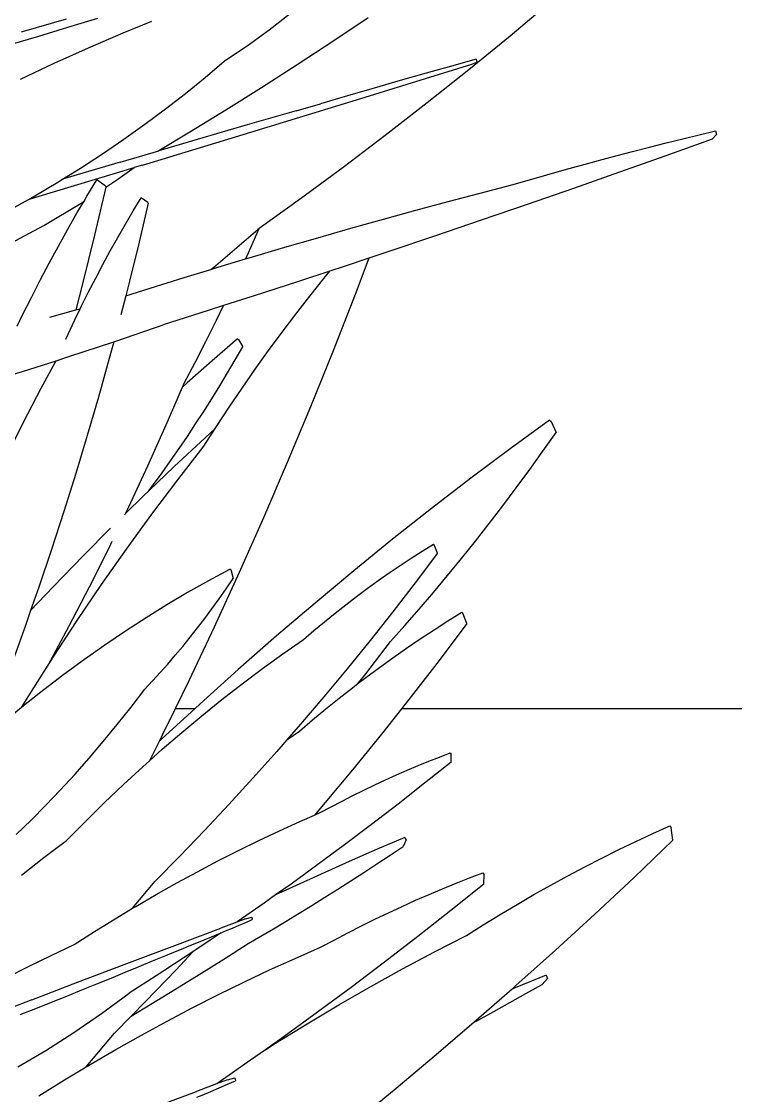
# Model space of a CAD drawing. Header units: metres. Extents: x 244.4 to 340.3, y -4.1 to 64.3.
# Drawn here: x 251.034 to 251.407, y 7.587 to 8.149 of the extents above; entities that cross this region are included whole.
import ezdxf

# ---------------------------------------------------------------- set-up
doc = ezdxf.new("R2010")
doc.units = ezdxf.units.M
doc.layers.add('Edges', color=7, linetype='Continuous')

# ---------------------------------------------------------------- blocks, each defined once
blk = doc.blocks.new('Novo+Sobrado2m fr')
for p, q in [((-4.27785, -1.05813), (-4.29925, -1.07608)), ((-4.53029, -1.07149), (-4.51475, -1.06677)), ((-4.4195, -1.0685), (-4.41399, -1.06415)), ((-4.37347, -1.06644), (-4.3919, -1.0789)), ((-4.53119, -1.06718), (-4.55481, -1.07407)), ((-4.54555, -1.07607), (-4.53029, -1.07149)), ((-4.48672, -1.06837), (-4.50168, -1.07461)), ((-4.42512, -1.07279), (-4.4195, -1.0685)), ((-4.56049, -1.08051), (-4.54555, -1.07607)), ((-4.50168, -1.07461), (-4.51977, -1.08244)), ((-4.4367, -1.08116), (-4.43085, -1.07701)), ((-4.43085, -1.07701), (-4.42512, -1.07279)), ((-4.29925, -1.07608), (-4.32082, -1.09372)), ((-4.51977, -1.08244), (-4.53763, -1.09046)), ((-4.44265, -1.08524), (-4.4367, -1.08116)), ((-4.3919, -1.0789), (-4.41043, -1.09113)), ((-4.45864, -1.0977), (-4.44871, -1.08925)), ((-4.44871, -1.08925), (-4.44265, -1.08524)), ((-4.31694, -1.08807), (-4.3299, -1.09173)), ((-4.31694, -1.08807), (-4.31663, -1.08965)), ((-4.53763, -1.09046), (-4.55524, -1.09868)), ((-4.41043, -1.09113), (-4.42906, -1.10311)), ((-4.37728, -1.1087), (-4.31913, -1.09072)), ((-4.3299, -1.09173), (-4.34311, -1.09549)), ((-4.32082, -1.09372), (-4.34256, -1.11105)), ((-4.31913, -1.09072), (-4.31663, -1.08965)), ((-4.46884, -1.106), (-4.45864, -1.0977)), ((-4.35658, -1.09935), (-4.37027, -1.10331)), ((-4.34311, -1.09549), (-4.35658, -1.09935)), ((-4.47931, -1.11415), (-4.46884, -1.106)), ((-4.42906, -1.10311), (-4.44779, -1.11486)), ((-4.37027, -1.10331), (-4.38419, -1.10736)), ((-4.43471, -1.12631), (-4.37728, -1.1087)), ((-4.41094, -1.11511), (-4.39833, -1.1115)), ((-4.38419, -1.10736), (-4.39833, -1.1115)), ((-4.34256, -1.11105), (-4.36447, -1.12807)), ((-4.49005, -1.12213), (-4.47931, -1.11415)), ((-4.44779, -1.11486), (-4.46661, -1.12636)), ((-4.41094, -1.11511), (-4.4366, -1.12251)), ((-4.50105, -1.12996), (-4.49005, -1.12213)), ((-4.4366, -1.12251), (-4.46279, -1.13013)), ((-4.49133, -1.14353), (-4.43471, -1.12631)), ((-4.46661, -1.12636), (-4.4828, -1.136)), ((-4.36447, -1.12807), (-4.38653, -1.14478)), ((-4.20893, -1.12976), (-4.20031, -1.12765)), ((-4.20031, -1.12765), (-4.19175, -1.1256)), ((-4.19354, -1.12995), (-4.19129, -1.12747)), ((-4.19175, -1.1256), (-4.19129, -1.12747)), ((-4.51231, -1.13762), (-4.50105, -1.12996)), ((-4.46279, -1.13013), (-4.4828, -1.136)), ((-4.23515, -1.13642), (-4.22635, -1.13415)), ((-4.22635, -1.13415), (-4.21761, -1.13192)), ((-4.19354, -1.12995), (-4.21778, -1.13865)), ((-4.21761, -1.13192), (-4.20893, -1.12976)), ((-4.52383, -1.14513), (-4.51231, -1.13762)), ((-4.50303, -1.14197), (-4.4828, -1.136)), ((-4.25292, -1.14114), (-4.24401, -1.13875)), ((-4.24401, -1.13875), (-4.23515, -1.13642)), ((-4.21778, -1.13865), (-4.24198, -1.14725)), ((-4.54706, -1.16031), (-4.49576, -1.14486)), ((-4.50303, -1.14197), (-4.53314, -1.15092)), ((-4.53314, -1.15092), (-4.52383, -1.14513)), ((-4.50431, -1.15091), (-4.49576, -1.14486)), ((-4.49133, -1.14353), (-4.49576, -1.14486)), ((-4.38653, -1.14478), (-4.40874, -1.16116)), ((-4.27091, -1.14607), (-4.26189, -1.14358)), ((-4.26189, -1.14358), (-4.25292, -1.14114)), ((-4.53561, -1.15246), (-4.53314, -1.15092)), ((-4.51056, -1.15499), (-4.50431, -1.15091)), ((-4.2891, -1.15121), (-4.27998, -1.14862)), ((-4.27998, -1.14862), (-4.27091, -1.14607)), ((-4.24198, -1.14725), (-4.26612, -1.15574)), ((-4.54764, -1.15963), (-4.53561, -1.15246)), ((-4.52036, -1.15977), (-4.51521, -1.15123)), ((-4.51056, -1.15499), (-4.51649, -1.18023)), ((-4.51078, -1.15435), (-4.51521, -1.15123)), ((-4.5105, -1.15473), (-4.51078, -1.15435)), ((-4.5105, -1.15473), (-4.51056, -1.15499)), ((-4.31484, -1.15814), (-4.29827, -1.15386)), ((-4.29827, -1.15386), (-4.2891, -1.15121)), ((-4.26612, -1.15574), (-4.29022, -1.16412)), ((-4.55991, -1.16663), (-4.55091, -1.16149)), ((-4.55091, -1.16149), (-4.54764, -1.15963)), ((-4.55091, -1.16149), (-4.54706, -1.16031)), ((-4.52542, -1.16839), (-4.52188, -1.16236)), ((-4.52346, -1.16339), (-4.52188, -1.16236)), ((-4.52188, -1.16236), (-4.52036, -1.15977)), ((-4.49623, -1.16748), (-4.49211, -1.16064)), ((-4.48856, -1.16315), (-4.49211, -1.16064)), ((-4.40874, -1.16116), (-4.43043, -1.17674)), ((-4.33155, -1.16255), (-4.31484, -1.15814)), ((-4.54294, -1.17502), (-4.52346, -1.16339)), ((-4.50029, -1.17439), (-4.49623, -1.16748)), ((-4.48833, -1.16345), (-4.49313, -1.18388)), ((-4.48833, -1.16345), (-4.48856, -1.16315)), ((-4.36536, -1.17176), (-4.34839, -1.16709)), ((-4.34839, -1.16709), (-4.33155, -1.16255)), ((-4.29022, -1.16412), (-4.31426, -1.17239)), ((-4.5304, -1.17709), (-4.52542, -1.16839)), ((-4.38245, -1.17655), (-4.36536, -1.17176)), ((-4.31426, -1.17239), (-4.33823, -1.18055)), ((-4.5627, -1.18577), (-4.54294, -1.17502)), ((-4.5353, -1.18587), (-4.5304, -1.17709)), ((-4.50428, -1.18136), (-4.50029, -1.17439)), ((-4.45301, -1.196), (-4.43111, -1.17722)), ((-4.4316, -1.17943), (-4.43043, -1.17674)), ((-4.43043, -1.17674), (-4.43111, -1.17722)), ((-4.39965, -1.18147), (-4.38245, -1.17655)), ((-4.51649, -1.18023), (-4.52274, -1.20565)), ((-4.50819, -1.18839), (-4.50428, -1.18136)), ((-4.49313, -1.18388), (-4.49814, -1.20423)), ((-4.4367, -1.19088), (-4.4316, -1.17943)), ((-4.41697, -1.18651), (-4.39965, -1.18147)), ((-4.33823, -1.18055), (-4.36214, -1.18859)), ((-4.5401, -1.19473), (-4.5353, -1.18587)), ((-4.51204, -1.19549), (-4.50819, -1.18839)), ((-4.43439, -1.19167), (-4.41697, -1.18651)), ((-4.36214, -1.18859), (-4.37298, -1.19219)), ((-4.54482, -1.20366), (-4.5401, -1.19473)), ((-4.51582, -1.20264), (-4.51204, -1.19549)), ((-4.4557, -1.19812), (-4.45301, -1.196)), ((-4.45192, -1.19696), (-4.43749, -1.19261)), ((-4.43749, -1.19261), (-4.4367, -1.19088)), ((-4.43749, -1.19261), (-4.43439, -1.19167)), ((-4.37298, -1.19219), (-4.38598, -1.19652)), ((-4.37298, -1.19219), (-4.38013, -1.21109)), ((-4.46954, -1.20236), (-4.4557, -1.19812)), ((-4.4557, -1.19812), (-4.45192, -1.19696)), ((-4.39341, -1.19896), (-4.40975, -1.20433)), ((-4.39652, -1.20277), (-4.39341, -1.19896)), ((-4.38598, -1.19652), (-4.39341, -1.19896)), ((-4.54945, -1.21267), (-4.54482, -1.20366)), ((-4.52274, -1.20565), (-4.52624, -1.21926)), ((-4.51953, -1.20986), (-4.51582, -1.20264)), ((-4.49814, -1.20423), (-4.50012, -1.21195)), ((-4.48726, -1.20788), (-4.46954, -1.20236)), ((-4.40975, -1.20433), (-4.43344, -1.21202)), ((-4.40389, -1.21202), (-4.39652, -1.20277)), ((-4.55399, -1.22175), (-4.54945, -1.21267)), ((-4.52317, -1.21713), (-4.51953, -1.20986)), ((-4.50012, -1.21195), (-4.50265, -1.22178)), ((-4.50012, -1.21195), (-4.48726, -1.20788)), ((-4.43344, -1.21202), (-4.44894, -1.217)), ((-4.41116, -1.22141), (-4.40389, -1.21202)), ((-4.38013, -1.21109), (-4.39167, -1.24061)), ((-4.5239, -1.21862), (-4.52317, -1.21713)), ((-4.44894, -1.217), (-4.45704, -1.2196)), ((-4.45266, -1.22465), (-4.44894, -1.217)), ((-4.55691, -1.22776), (-4.55399, -1.22175)), ((-4.53972, -1.22297), (-4.52624, -1.21926)), ((-4.52673, -1.22446), (-4.5239, -1.21862)), ((-4.52624, -1.21926), (-4.5239, -1.21862)), ((-4.45704, -1.2196), (-4.48056, -1.22705)), ((-4.41833, -1.23091), (-4.41116, -1.22141)), ((-4.53022, -1.23185), (-4.52673, -1.22446)), ((-4.50533, -1.23556), (-4.48056, -1.22705)), ((-4.45819, -1.23571), (-4.45266, -1.22465)), ((-4.53145, -1.23451), (-4.53022, -1.23185)), ((-4.44168, -1.23444), (-4.45485, -1.24578)), ((-4.44168, -1.23444), (-4.4412, -1.23474)), ((-4.4412, -1.23474), (-4.43887, -1.23846)), ((-4.4254, -1.24054), (-4.41833, -1.23091)), ((-4.52986, -1.24367), (-4.50641, -1.23592)), ((-4.50641, -1.23592), (-4.50877, -1.24472)), ((-4.50641, -1.23592), (-4.50533, -1.23556)), ((-4.46383, -1.24667), (-4.45819, -1.23571)), ((-4.44285, -1.24536), (-4.43887, -1.23846)), ((-4.43238, -1.25029), (-4.4254, -1.24054)), ((-4.39167, -1.24061), (-4.40351, -1.26992)), ((-4.55411, -1.25136), (-4.53654, -1.24579)), ((-4.53699, -1.24678), (-4.53654, -1.24579)), ((-4.53654, -1.24579), (-4.52986, -1.24367)), ((-4.50877, -1.24472), (-4.51439, -1.26485)), ((-4.45485, -1.24578), (-4.46794, -1.25735)), ((-4.44689, -1.25219), (-4.44285, -1.24536)), ((-4.57011, -1.25622), (-4.55411, -1.25136)), ((-4.54425, -1.26014), (-4.53699, -1.24678)), ((-4.46958, -1.25753), (-4.46383, -1.24667)), ((-4.45098, -1.25896), (-4.44689, -1.25219)), ((-4.43925, -1.26016), (-4.43238, -1.25029)), ((-4.46794, -1.25735), (-4.47051, -1.25968)), ((-4.47051, -1.25968), (-4.46958, -1.25753)), ((-4.55135, -1.27364), (-4.54425, -1.26014)), ((-4.47896, -1.27928), (-4.47051, -1.25968)), ((-4.45512, -1.26566), (-4.45098, -1.25896)), ((-4.44602, -1.27015), (-4.43925, -1.26016)), ((-4.51439, -1.26485), (-4.52021, -1.28489)), ((-4.45932, -1.2723), (-4.45512, -1.26566)), ((-4.55828, -1.28729), (-4.55135, -1.27364)), ((-4.46358, -1.27886), (-4.45932, -1.2723)), ((-4.45269, -1.28025), (-4.44602, -1.27015)), ((-4.40351, -1.26992), (-4.41565, -1.29902)), ((-4.48861, -1.30081), (-4.47896, -1.27928)), ((-4.46788, -1.28534), (-4.46358, -1.27886)), ((-4.45328, -1.28118), (-4.45269, -1.28025)), ((-4.27857, -1.2768), (-4.29919, -1.29185)), ((-4.27857, -1.2768), (-4.27772, -1.27749)), ((-4.27772, -1.27749), (-4.27514, -1.28335)), ((-4.52021, -1.28489), (-4.52624, -1.30484)), ((-4.47224, -1.29176), (-4.46788, -1.28534)), ((-4.45925, -1.29047), (-4.45328, -1.28118)), ((-4.45328, -1.28118), (-4.45864, -1.28605)), ((-4.28201, -1.29307), (-4.27514, -1.28335)), ((-4.45864, -1.28605), (-4.47476, -1.30107)), ((-4.47296, -1.30813), (-4.45925, -1.29047)), ((-4.47665, -1.2981), (-4.47224, -1.29176)), ((-4.29919, -1.29185), (-4.31974, -1.30727)), ((-4.28895, -1.30269), (-4.28201, -1.29307)), ((-4.49851, -1.32213), (-4.48861, -1.30081)), ((-4.47476, -1.30107), (-4.488, -1.31374)), ((-4.48111, -1.30437), (-4.47665, -1.2981)), ((-4.41565, -1.29902), (-4.42809, -1.32791)), ((-4.29596, -1.3122), (-4.28895, -1.30269)), ((-4.52624, -1.30484), (-4.53246, -1.3247)), ((-4.48645, -1.32608), (-4.47296, -1.30813)), ((-4.48562, -1.31055), (-4.48111, -1.30437)), ((-4.31974, -1.30727), (-4.34022, -1.32304)), ((-4.488, -1.31374), (-4.49076, -1.31639)), ((-4.488, -1.31374), (-4.48562, -1.31055)), ((-4.30303, -1.3216), (-4.29596, -1.3122)), ((-4.49076, -1.31639), (-4.50023, -1.32568)), ((-4.53246, -1.3247), (-4.53889, -1.34446)), ((-4.50023, -1.32568), (-4.49851, -1.32213)), ((-4.34022, -1.32304), (-4.36061, -1.33918)), ((-4.31016, -1.33089), (-4.30303, -1.3216)), ((-4.50054, -1.32633), (-4.50023, -1.32568)), ((-4.49969, -1.34433), (-4.48645, -1.32608)), ((-4.42809, -1.32791), (-4.44083, -1.35657)), ((-4.50799, -1.33333), (-4.52243, -1.34787)), ((-4.31736, -1.34007), (-4.31016, -1.33089)), ((-4.50868, -1.34321), (-4.5072, -1.34013)), ((-4.36061, -1.33918), (-4.38091, -1.35567)), ((-4.34512, -1.34534), (-4.3393, -1.34173)), ((-4.3393, -1.34173), (-4.3389, -1.34208)), ((-4.33714, -1.3465), (-4.3389, -1.34208)), ((-4.32462, -1.34913), (-4.31736, -1.34007)), ((-4.53889, -1.34446), (-4.54552, -1.36413)), ((-4.5191, -1.36406), (-4.50868, -1.34321)), ((-4.5127, -1.36286), (-4.49969, -1.34433)), ((-4.35092, -1.34905), (-4.34512, -1.34534)), ((-4.33714, -1.3465), (-4.34876, -1.36188)), ((-4.52243, -1.34787), (-4.53808, -1.36403)), ((-4.36244, -1.35676), (-4.35669, -1.35286)), ((-4.35669, -1.35286), (-4.35092, -1.34905)), ((-4.33193, -1.35808), (-4.32462, -1.34913)), ((-4.44595, -1.3549), (-4.45689, -1.3608)), ((-4.44083, -1.35657), (-4.45387, -1.38502)), ((-4.44521, -1.35494), (-4.44595, -1.3549)), ((-4.44521, -1.35494), (-4.44389, -1.35974)), ((-4.38091, -1.35567), (-4.40113, -1.37251)), ((-4.36815, -1.36077), (-4.36244, -1.35676)), ((-4.33931, -1.36691), (-4.33193, -1.35808)), ((-4.53808, -1.36403), (-4.54981, -1.37645)), ((-4.54552, -1.36413), (-4.54981, -1.37645)), ((-4.52977, -1.38468), (-4.5191, -1.36406)), ((-4.52547, -1.38167), (-4.5127, -1.36286)), ((-4.45689, -1.3608), (-4.46781, -1.36699)), ((-4.44756, -1.36508), (-4.44389, -1.35974)), ((-4.37383, -1.36487), (-4.36815, -1.36077)), ((-4.34876, -1.36188), (-4.3605, -1.37707)), ((-4.46781, -1.36699), (-4.47868, -1.37345)), ((-4.45127, -1.37032), (-4.44756, -1.36508)), ((-4.3851, -1.37336), (-4.37948, -1.36907)), ((-4.37948, -1.36907), (-4.37383, -1.36487)), ((-4.34674, -1.37562), (-4.33931, -1.36691)), ((-4.47868, -1.37345), (-4.48951, -1.38018)), ((-4.4588, -1.38053), (-4.45502, -1.37547)), ((-4.45502, -1.37547), (-4.45127, -1.37032)), ((-4.40113, -1.37251), (-4.42126, -1.3897)), ((-4.39069, -1.37775), (-4.3851, -1.37336)), ((-4.35423, -1.38421), (-4.34674, -1.37562)), ((-4.54981, -1.37645), (-4.55234, -1.38369)), ((-4.48951, -1.38018), (-4.5003, -1.38719)), ((-4.46261, -1.38549), (-4.4588, -1.38053)), ((-4.39624, -1.38224), (-4.39069, -1.37775)), ((-4.3605, -1.37707), (-4.37238, -1.39207)), ((-4.33172, -1.38181), (-4.32444, -1.3773)), ((-4.32444, -1.3773), (-4.32395, -1.37774)), ((-4.32175, -1.38326), (-4.32395, -1.37774)), ((-4.55234, -1.38369), (-4.55935, -1.40315)), ((-4.54062, -1.40491), (-4.52977, -1.38468)), ((-4.53799, -1.40075), (-4.52547, -1.38167)), ((-4.45387, -1.38502), (-4.46719, -1.41324)), ((-4.46645, -1.39036), (-4.46261, -1.38549)), ((-4.40723, -1.39149), (-4.40175, -1.38682)), ((-4.40175, -1.38682), (-4.39624, -1.38224)), ((-4.36178, -1.39267), (-4.35423, -1.38421)), ((-4.34616, -1.39119), (-4.33896, -1.38644)), ((-4.33896, -1.38644), (-4.33172, -1.38181)), ((-4.32175, -1.38326), (-4.33625, -1.40246)), ((-4.5003, -1.38719), (-4.51105, -1.39447)), ((-4.47033, -1.39513), (-4.46645, -1.39036)), ((-4.42126, -1.3897), (-4.44129, -1.40724)), ((-4.418, -1.39902), (-4.40723, -1.39149)), ((-4.37238, -1.39207), (-4.38438, -1.40687)), ((-4.35333, -1.39607), (-4.34616, -1.39119)), ((-4.51105, -1.39447), (-4.52175, -1.40203)), ((-4.47424, -1.3998), (-4.47033, -1.39513)), ((-4.37521, -1.4102), (-4.36178, -1.39267)), ((-4.36046, -1.40107), (-4.35333, -1.39607)), ((-4.54062, -1.40491), (-4.53799, -1.40075)), ((-4.52175, -1.40203), (-4.5324, -1.40985)), ((-4.47817, -1.40438), (-4.47424, -1.3998)), ((-4.42869, -1.40678), (-4.418, -1.39902)), ((-4.36755, -1.40619), (-4.36046, -1.40107)), ((-4.33625, -1.40246), (-4.35092, -1.42142)), ((-4.55026, -1.42011), (-4.54062, -1.40491)), ((-4.48613, -1.41324), (-4.48214, -1.40886)), ((-4.48214, -1.40886), (-4.47817, -1.40438)), ((-4.44129, -1.40724), (-4.46122, -1.42512)), ((-4.43932, -1.41477), (-4.42869, -1.40678)), ((-4.38438, -1.40687), (-4.39651, -1.42148)), ((-4.37461, -1.41143), (-4.36755, -1.40619)), ((-4.5324, -1.40985), (-4.543, -1.41794)), ((-4.49016, -1.41751), (-4.48613, -1.41324)), ((-4.46719, -1.41324), (-4.47425, -1.42774)), ((-4.44986, -1.42299), (-4.43932, -1.41477)), ((-4.38162, -1.41679), (-4.37855, -1.41445)), ((-4.37855, -1.41445), (-4.37521, -1.4102)), ((-4.37855, -1.41445), (-4.37461, -1.41143)), ((-4.55457, -1.42713), (-4.55026, -1.42011)), ((-4.543, -1.41794), (-4.55355, -1.4263)), ((-4.49733, -1.42688), (-4.49016, -1.41751)), ((-4.3886, -1.42228), (-4.38162, -1.41679)), ((-4.55355, -1.4263), (-4.55457, -1.42713)), ((-4.46122, -1.42512), (-4.46406, -1.42774)), ((-4.46032, -1.43143), (-4.44986, -1.42299)), ((-4.39651, -1.42148), (-4.40876, -1.43588)), ((-4.39552, -1.42787), (-4.3886, -1.42228)), ((-4.35092, -1.42142), (-4.35592, -1.42774)), ((-4.55457, -1.42713), (-4.56404, -1.43492)), ((-4.50459, -1.43602), (-4.49733, -1.42688)), ((-4.46406, -1.42774), (-4.48105, -1.44334)), ((-4.47425, -1.42774), (-4.48081, -1.44122)), ((-4.46406, -1.42774), (-4.47425, -1.42774)), ((-4.4707, -1.4401), (-4.46032, -1.43143)), ((-4.40241, -1.43359), (-4.39552, -1.42787)), ((-4.35592, -1.42774), (-4.36574, -1.44014)), ((-3.32313, -1.42774), (-4.35592, -1.42774)), ((-4.51191, -1.44493), (-4.50459, -1.43602)), ((-4.40876, -1.43588), (-4.4159, -1.44408)), ((-4.40925, -1.43942), (-4.40241, -1.43359)), ((-4.48081, -1.44122), (-4.48261, -1.44481)), ((-4.48098, -1.44898), (-4.4707, -1.4401)), ((-4.4159, -1.44408), (-4.40925, -1.43942)), ((-4.36574, -1.44014), (-4.38073, -1.45862)), ((-4.51931, -1.45361), (-4.51191, -1.44493)), ((-4.48261, -1.44481), (-4.48771, -1.45498)), ((-4.48105, -1.44334), (-4.48261, -1.44481)), ((-4.4159, -1.44408), (-4.42114, -1.45008)), ((-4.52678, -1.46206), (-4.51931, -1.45361)), ((-4.48771, -1.45498), (-4.48098, -1.44898)), ((-4.42114, -1.45008), (-4.43363, -1.46408)), ((-4.3417, -1.4552), (-4.33607, -1.45299)), ((-4.33607, -1.45299), (-4.33045, -1.45086)), ((-4.33045, -1.45086), (-4.32992, -1.45164)), ((-4.33002, -1.45561), (-4.32992, -1.45164)), ((-4.50129, -1.4674), (-4.49118, -1.45808)), ((-4.49118, -1.45808), (-4.48771, -1.45498)), ((-4.38073, -1.45862), (-4.39587, -1.47686)), ((-4.35865, -1.46236), (-4.35299, -1.45989)), ((-4.35299, -1.45989), (-4.34734, -1.4575)), ((-4.34734, -1.4575), (-4.3417, -1.4552)), ((-4.33002, -1.45561), (-4.34388, -1.46669)), ((-4.53432, -1.47027), (-4.52678, -1.46206)), ((-4.43363, -1.46408), (-4.44624, -1.47787)), ((-4.36999, -1.46756), (-4.36432, -1.46492)), ((-4.36432, -1.46492), (-4.35865, -1.46236)), ((-4.54193, -1.47824), (-4.53432, -1.47027)), ((-4.5113, -1.47693), (-4.50129, -1.4674)), ((-4.38136, -1.47311), (-4.37568, -1.4703)), ((-4.37568, -1.4703), (-4.36999, -1.46756)), ((-4.34388, -1.46669), (-4.35778, -1.4776)), ((-4.39587, -1.47686), (-4.40138, -1.48334)), ((-4.39275, -1.479), (-4.38706, -1.47601)), ((-4.38706, -1.47601), (-4.38136, -1.47311)), ((-4.5496, -1.48597), (-4.54193, -1.47824)), ((-4.52121, -1.48667), (-4.5113, -1.47693)), ((-4.44624, -1.47787), (-4.45896, -1.49145)), ((-4.40138, -1.48334), (-4.39845, -1.48206)), ((-4.39845, -1.48206), (-4.39275, -1.479)), ((-4.35778, -1.4776), (-4.37171, -1.48832)), ((-4.55732, -1.49346), (-4.5496, -1.48597)), ((-4.53101, -1.49662), (-4.52121, -1.48667)), ((-4.4198, -1.49156), (-4.40912, -1.48671)), ((-4.40912, -1.48671), (-4.40138, -1.48334)), ((-4.45896, -1.49145), (-4.4718, -1.50482)), ((-4.4305, -1.49662), (-4.4198, -1.49156)), ((-4.37171, -1.48832), (-4.38568, -1.49887)), ((-4.23355, -1.49714), (-4.22466, -1.49302)), ((-4.22466, -1.49302), (-4.21576, -1.48904)), ((-4.21576, -1.48904), (-4.21499, -1.49)), ((-4.21406, -1.49654), (-4.21499, -1.49)), ((-4.54286, -1.5056), (-4.53101, -1.49662)), ((-4.44122, -1.50187), (-4.4305, -1.49662)), ((-4.38568, -1.49887), (-4.39968, -1.50922)), ((-4.35414, -1.49508), (-4.36864, -1.50126)), ((-4.35347, -1.49637), (-4.35503, -1.49976)), ((-4.35414, -1.49508), (-4.35347, -1.49637)), ((-4.24244, -1.50142), (-4.23355, -1.49714)), ((-4.21406, -1.49654), (-4.23442, -1.51598)), ((-4.4718, -1.50482), (-4.48474, -1.51797)), ((-4.45194, -1.50733), (-4.44122, -1.50187)), ((-4.36864, -1.50126), (-4.38328, -1.50764)), ((-4.36879, -1.50889), (-4.36192, -1.50436)), ((-4.36192, -1.50436), (-4.35503, -1.49976)), ((-4.25132, -1.50583), (-4.24244, -1.50142)), ((-4.55464, -1.51478), (-4.54286, -1.5056)), ((-4.46268, -1.51299), (-4.45194, -1.50733)), ((-4.39968, -1.50922), (-4.41371, -1.51939)), ((-4.38328, -1.50764), (-4.39804, -1.51422)), ((-4.37564, -1.51335), (-4.36879, -1.50889)), ((-4.26906, -1.51509), (-4.2602, -1.51039)), ((-4.2602, -1.51039), (-4.25132, -1.50583)), ((-4.47341, -1.51884), (-4.46268, -1.51299)), ((-4.39804, -1.51422), (-4.41293, -1.521)), ((-4.38246, -1.51775), (-4.37564, -1.51335)), ((-4.32041, -1.5162), (-4.31339, -1.51354)), ((-4.31339, -1.51354), (-4.31274, -1.51452)), ((-4.31286, -1.51947), (-4.31274, -1.51452)), ((-4.27791, -1.51994), (-4.26906, -1.51509)), ((-4.23442, -1.51598), (-4.25489, -1.53513)), ((-4.49652, -1.53211), (-4.48474, -1.51797)), ((-4.48415, -1.52489), (-4.47341, -1.51884)), ((-4.41371, -1.51939), (-4.42175, -1.52511)), ((-4.41293, -1.521), (-4.42175, -1.52511)), ((-4.38927, -1.52209), (-4.38246, -1.51775)), ((-4.33448, -1.52183), (-4.32744, -1.51896)), ((-4.31286, -1.51947), (-4.33016, -1.53331)), ((-4.32744, -1.51896), (-4.32041, -1.5162)), ((-4.28676, -1.52492), (-4.27791, -1.51994)), ((-4.49489, -1.53114), (-4.48415, -1.52489)), ((-4.42175, -1.52511), (-4.42777, -1.52938)), ((-4.40279, -1.53056), (-4.39604, -1.52635)), ((-4.39604, -1.52635), (-4.38927, -1.52209)), ((-4.3486, -1.5279), (-4.34153, -1.52481)), ((-4.34153, -1.52481), (-4.33448, -1.52183)), ((-4.29558, -1.53005), (-4.28676, -1.52492)), ((-4.50562, -1.53757), (-4.49652, -1.53211)), ((-4.49652, -1.53211), (-4.49489, -1.53114)), ((-4.42777, -1.52938), (-4.44185, -1.53917)), ((-4.40951, -1.53469), (-4.40279, -1.53056)), ((-4.36276, -1.5344), (-4.35568, -1.53109)), ((-4.35568, -1.53109), (-4.3486, -1.5279)), ((-4.30439, -1.53531), (-4.29558, -1.53005)), ((-4.51635, -1.5442), (-4.50562, -1.53757)), ((-4.43746, -1.53759), (-4.44202, -1.53929)), ((-4.43746, -1.53759), (-4.43428, -1.53672)), ((-4.43741, -1.53944), (-4.43404, -1.53798)), ((-4.43428, -1.53672), (-4.43404, -1.53798)), ((-4.4162, -1.53875), (-4.40951, -1.53469)), ((-4.37696, -1.54132), (-4.36986, -1.53781)), ((-4.36986, -1.53781), (-4.36276, -1.5344)), ((-4.33016, -1.53331), (-4.34751, -1.54692)), ((-4.31319, -1.54072), (-4.30439, -1.53531)), ((-4.25489, -1.53513), (-4.27547, -1.55398)), ((-4.52707, -1.55101), (-4.51635, -1.5442)), ((-4.47592, -1.55199), (-4.45041, -1.54242)), ((-4.44202, -1.53929), (-4.45041, -1.54242)), ((-4.45023, -1.54488), (-4.44796, -1.54392)), ((-4.44796, -1.54392), (-4.44437, -1.54241)), ((-4.44437, -1.54241), (-4.44085, -1.54091)), ((-4.44185, -1.53917), (-4.44202, -1.53929)), ((-4.44085, -1.54091), (-4.43741, -1.53944)), ((-4.42949, -1.54667), (-4.42286, -1.54275)), ((-4.42286, -1.54275), (-4.4162, -1.53875)), ((-4.38407, -1.54494), (-4.37696, -1.54132)), ((-4.32196, -1.54626), (-4.31319, -1.54072)), ((-4.45595, -1.54877), (-4.46503, -1.55482)), ((-4.46302, -1.55019), (-4.45915, -1.54859)), ((-4.45915, -1.54859), (-4.45535, -1.54702)), ((-4.45023, -1.54488), (-4.45595, -1.54877)), ((-4.45535, -1.54702), (-4.45162, -1.54546)), ((-4.45162, -1.54546), (-4.45023, -1.54488)), ((-4.43609, -1.55053), (-4.42949, -1.54667)), ((-4.39829, -1.5525), (-4.39118, -1.54867)), ((-4.39118, -1.54867), (-4.38407, -1.54494)), ((-4.34751, -1.54692), (-4.36491, -1.56031)), ((-4.33869, -1.55482), (-4.32196, -1.54626)), ((-4.53903, -1.55671), (-4.52707, -1.55101)), ((-4.50089, -1.56143), (-4.47592, -1.55199)), ((-4.47919, -1.55675), (-4.47504, -1.55508)), ((-4.47504, -1.55508), (-4.47097, -1.55343)), ((-4.46503, -1.55482), (-4.47383, -1.56422)), ((-4.47097, -1.55343), (-4.46696, -1.5518)), ((-4.46503, -1.55482), (-4.47007, -1.55818)), ((-4.46696, -1.5518), (-4.46302, -1.55019)), ((-4.44891, -1.55871), (-4.43609, -1.55053)), ((-4.4116, -1.5583), (-4.39829, -1.5525)), ((-4.35539, -1.56373), (-4.33869, -1.55482)), ((-4.27547, -1.55398), (-4.29616, -1.57254)), ((-4.551, -1.56259), (-4.53903, -1.55671)), ((-4.49312, -1.56258), (-4.48607, -1.55964)), ((-4.48607, -1.55964), (-4.47919, -1.55675)), ((-4.47007, -1.55818), (-4.48421, -1.56739)), ((-4.46167, -1.56673), (-4.44891, -1.55871)), ((-4.42494, -1.56435), (-4.4116, -1.5583)), ((-4.36491, -1.56031), (-4.38235, -1.57347)), ((-4.56298, -1.56865), (-4.551, -1.56259)), ((-4.5253, -1.57073), (-4.50089, -1.56143)), ((-4.50773, -1.5686), (-4.50034, -1.56557)), ((-4.50034, -1.56557), (-4.49312, -1.56258)), ((-4.47383, -1.56422), (-4.48986, -1.5809)), ((-4.4383, -1.57066), (-4.42494, -1.56435)), ((-4.37206, -1.57297), (-4.35539, -1.56373)), ((-4.54914, -1.57988), (-4.5253, -1.57073)), ((-4.52298, -1.57479), (-4.51527, -1.57167)), ((-4.51527, -1.57167), (-4.50773, -1.5686)), ((-4.48421, -1.56739), (-4.49836, -1.57641)), ((-4.47436, -1.57459), (-4.46167, -1.56673)), ((-4.45168, -1.57723), (-4.4383, -1.57066)), ((-4.28028, -1.56697), (-4.29651, -1.57363)), ((-4.29093, -1.57672), (-4.2825, -1.572)), ((-4.27957, -1.56871), (-4.2825, -1.572)), ((-4.28028, -1.56697), (-4.27957, -1.56871)), ((-4.53085, -1.57795), (-4.52298, -1.57479)), ((-4.51279, -1.58706), (-4.49836, -1.57641)), ((-4.48699, -1.58229), (-4.47436, -1.57459)), ((-4.46507, -1.58404), (-4.45168, -1.57723)), ((-4.38235, -1.57347), (-4.39982, -1.5864)), ((-4.3887, -1.58255), (-4.37206, -1.57297)), ((-4.2982, -1.57433), (-4.31695, -1.59079)), ((-4.29931, -1.58139), (-4.29093, -1.57672)), ((-4.29616, -1.57254), (-4.2982, -1.57433)), ((-4.29651, -1.57363), (-4.2982, -1.57433)), ((-4.54914, -1.57988), (-4.56084, -1.5844)), ((-4.54704, -1.5844), (-4.53887, -1.58115)), ((-4.53887, -1.58115), (-4.53085, -1.57795)), ((-4.48986, -1.5809), (-4.49731, -1.58848)), ((-4.49731, -1.58848), (-4.48699, -1.58229)), ((-4.40531, -1.59246), (-4.3887, -1.58255)), ((-4.30765, -1.586), (-4.29931, -1.58139)), ((-4.55537, -1.58768), (-4.54704, -1.5844)), ((-4.52731, -1.59705), (-4.51279, -1.58706)), ((-4.49731, -1.58848), (-4.50602, -1.59732)), ((-4.47847, -1.5911), (-4.46507, -1.58404)), ((-4.39982, -1.5864), (-4.41734, -1.5991)), ((-4.31593, -1.59054), (-4.30765, -1.586)), ((-4.49187, -1.59841), (-4.47847, -1.5911)), ((-4.42187, -1.60269), (-4.40531, -1.59246)), ((-4.3179, -1.59161), (-4.33784, -1.60874)), ((-4.3179, -1.59161), (-4.31593, -1.59054)), ((-4.31695, -1.59079), (-4.3179, -1.59161)), ((-4.5419, -1.60637), (-4.52731, -1.59705)), ((-4.52072, -1.61498), (-4.50602, -1.59732)), ((-4.50528, -1.60596), (-4.49187, -1.59841)), ((-4.41734, -1.5991), (-4.42713, -1.60605)), ((-4.51869, -1.61376), (-4.50528, -1.60596)), ((-4.42713, -1.60605), (-4.42187, -1.60269)), ((-4.55651, -1.61498), (-4.5419, -1.60637)), ((-4.43489, -1.61156), (-4.45247, -1.62379)), ((-4.42713, -1.60605), (-4.43489, -1.61156)), ((-4.33784, -1.60874), (-4.35883, -1.62639)), ((-4.53209, -1.6218), (-4.52072, -1.61498)), ((-4.52072, -1.61498), (-4.51869, -1.61376)), ((-4.54548, -1.63007), (-4.53209, -1.6218)), ((-4.44699, -1.62181), (-4.45269, -1.62394)), ((-4.44699, -1.62181), (-4.44302, -1.62074)), ((-4.44692, -1.62413), (-4.44272, -1.62231)), ((-4.44302, -1.62074), (-4.44272, -1.62231)), ((-4.495, -1.63979), (-4.46316, -1.62785)), ((-4.45269, -1.62394), (-4.46316, -1.62785)), ((-4.46009, -1.62973), (-4.45561, -1.62783)), ((-4.45561, -1.62783), (-4.45122, -1.62597)), ((-4.45247, -1.62379), (-4.45269, -1.62394)), ((-4.45122, -1.62597), (-4.44692, -1.62413)), ((-4.35883, -1.62639), (-4.37991, -1.64372)), ((-4.46293, -1.63092), (-4.46009, -1.62973))]:
    blk.add_line(p, q)

msp = doc.modelspace()

# ---------------------------------------------------------------- block references
at = {"layer": 'Edges'}
msp.add_blockref('Novo+Sobrado2m fr', (255.5882, 9.21727), dxfattribs=at)

doc.saveas('drawing.dxf')
